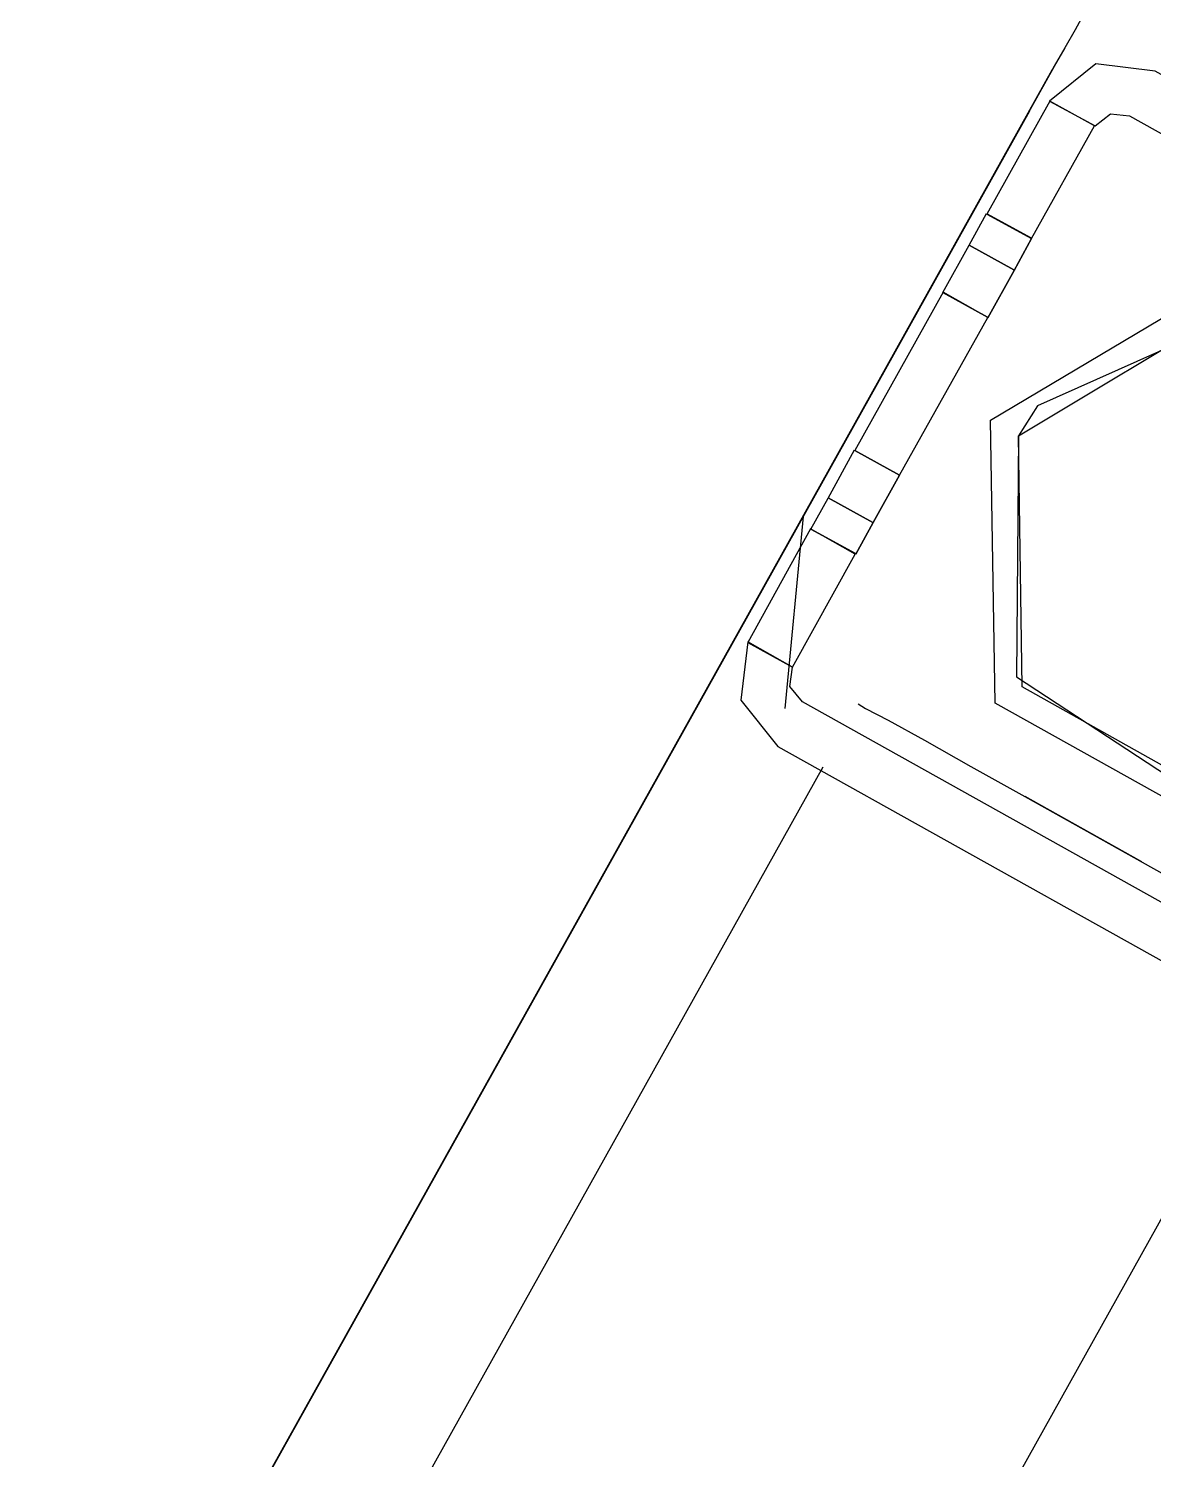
# Model space of a CAD drawing. Header units: metres. Extents: x 2.3 to 42.8, y 0.9 to 31.9.
# Drawn here: x 23.58753 to 23.60469, y 13.90754 to 13.92937 of the extents above; entities that cross this region are included whole.
import ezdxf

# ---------------------------------------------------------------- set-up
doc = ezdxf.new("R2010")
doc.units = ezdxf.units.M
doc.layers.add('PARETI_STRUTTURE', color=7, linetype='Continuous')

msp = doc.modelspace()

# ---------------------------------------------------------------- linework, layer by layer
at = {"layer": 'PARETI_STRUTTURE'}
for points in [[(23.603616, 13.929579), (23.603491, 13.929356), (23.603338, 13.929079), (23.603171, 13.928801), (23.511032, 13.763662), (23.510935, 13.763481), (23.510852, 13.763329), (23.510768, 13.763176), (23.510699, 13.763065), (23.510671, 13.762995), (23.510657, 13.762981), (23.51063, 13.76294), (23.510574, 13.762842), (23.510491, 13.762676), (23.510366, 13.762467), (23.510227, 13.762217), (23.510074, 13.76194), (23.509935, 13.761676), (23.509796, 13.761426), (23.509671, 13.761217), (23.509574, 13.761051), (23.509518, 13.760954), (23.509505, 13.760912)], [(23.603143, 13.928743), (23.511032, 13.763645)], [(23.602794, 13.928116), (23.511377, 13.764269)], [(23.601474, 13.925345), (23.601877, 13.926068), (23.602141, 13.926554)], [(23.601474, 13.925345), (23.601877, 13.926068), (23.602141, 13.926554)], [(23.601474, 13.925345), (23.601877, 13.926068), (23.602141, 13.926554)], [(23.601474, 13.925345), (23.601877, 13.926068), (23.602141, 13.926554)], [(23.601474, 13.925345), (23.601877, 13.926068), (23.602141, 13.926554)], [(23.601474, 13.925345), (23.601877, 13.926068), (23.602141, 13.926554)], [(23.601474, 13.925345), (23.601877, 13.926068), (23.602141, 13.926554)], [(23.601474, 13.925345), (23.601877, 13.926068), (23.602141, 13.926554)], [(23.601474, 13.925345), (23.601877, 13.926068), (23.602141, 13.926554)], [(23.601474, 13.925345), (23.601877, 13.926068), (23.602141, 13.926554)], [(23.601474, 13.925345), (23.601877, 13.926068), (23.602141, 13.926554)], [(23.601474, 13.925345), (23.601877, 13.926068), (23.602141, 13.926554)], [(23.601474, 13.925345), (23.601877, 13.926068), (23.602141, 13.926554)], [(23.601474, 13.925345), (23.601877, 13.926068), (23.602141, 13.926554)], [(23.601474, 13.925345), (23.601877, 13.926068), (23.602141, 13.926554)], [(23.601474, 13.925345), (23.601877, 13.926068), (23.602141, 13.926554)], [(23.601474, 13.925345), (23.601877, 13.926068), (23.602141, 13.926554)], [(23.601474, 13.925345), (23.601877, 13.926068), (23.602141, 13.926554)], [(23.601474, 13.925345), (23.601877, 13.926068), (23.602141, 13.926554)], [(23.601474, 13.925345), (23.601877, 13.926068), (23.602141, 13.926554)], [(23.601474, 13.925345), (23.601877, 13.926068), (23.602141, 13.926554)], [(23.601474, 13.925345), (23.601877, 13.926068), (23.602141, 13.926554)], [(23.601474, 13.925345), (23.601877, 13.926068), (23.602141, 13.926554)], [(23.601474, 13.925345), (23.601877, 13.926068), (23.602141, 13.926554)], [(23.601474, 13.925345), (23.601877, 13.926068), (23.602141, 13.926554)], [(23.601474, 13.925345), (23.601877, 13.926068), (23.602141, 13.926554)], [(23.601474, 13.925345), (23.601877, 13.926068), (23.602141, 13.926554)], [(23.601474, 13.925345), (23.601877, 13.926068), (23.602141, 13.926554)], [(23.601474, 13.925345), (23.601877, 13.926068), (23.602141, 13.926554)], [(23.601474, 13.925345), (23.601877, 13.926068), (23.602141, 13.926554)], [(23.601474, 13.925345), (23.601877, 13.926068), (23.602141, 13.926554)], [(23.601474, 13.925345), (23.601877, 13.926068), (23.602141, 13.926554)], [(23.601474, 13.925345), (23.601877, 13.926068), (23.602141, 13.926554)], [(23.601474, 13.925345), (23.601877, 13.926068), (23.602141, 13.926554)], [(23.601474, 13.925345), (23.601877, 13.926068), (23.602141, 13.926554)], [(23.601474, 13.925345), (23.601877, 13.926068), (23.602141, 13.926554)], [(23.601474, 13.925345), (23.601877, 13.926068), (23.602141, 13.926554)], [(23.601474, 13.925345), (23.601877, 13.926068), (23.602141, 13.926554)], [(23.601474, 13.925345), (23.601877, 13.926068), (23.602141, 13.926554)], [(23.601474, 13.925345), (23.601877, 13.926068), (23.602141, 13.926554)], [(23.601474, 13.925345), (23.601877, 13.926068), (23.602141, 13.926554)], [(23.601474, 13.925345), (23.601877, 13.926068), (23.602141, 13.926554)], [(23.601474, 13.925345), (23.601877, 13.926068), (23.602141, 13.926554)], [(23.601474, 13.925345), (23.601877, 13.926068), (23.602141, 13.926554)], [(23.601474, 13.925345), (23.601877, 13.926068), (23.602141, 13.926554)], [(23.601474, 13.925345), (23.601877, 13.926068), (23.602141, 13.926554)], [(23.601474, 13.925345), (23.601877, 13.926068), (23.602141, 13.926554)], [(23.601474, 13.925345), (23.601877, 13.926068), (23.602141, 13.926554)], [(23.601474, 13.925345), (23.601877, 13.926068), (23.602141, 13.926554)], [(23.601474, 13.925345), (23.601877, 13.926068), (23.602141, 13.926554)], [(23.601474, 13.925345), (23.601877, 13.926068), (23.602141, 13.926554)], [(23.601474, 13.925345), (23.601877, 13.926068), (23.602141, 13.926554)], [(23.601474, 13.925345), (23.601877, 13.926068), (23.602141, 13.926554)], [(23.601474, 13.925345), (23.601877, 13.926068), (23.602141, 13.926554)], [(23.602145, 13.926549), (23.602825, 13.926174)], [(23.602145, 13.926549), (23.602825, 13.926174)], [(23.602145, 13.926549), (23.602825, 13.926174)], [(23.602145, 13.926549), (23.602825, 13.926174)], [(23.602145, 13.926549), (23.602825, 13.926174)], [(23.602145, 13.926549), (23.602825, 13.926174)], [(23.602145, 13.926549), (23.602825, 13.926174)], [(23.602145, 13.926549), (23.602825, 13.926174)], [(23.602145, 13.926549), (23.602825, 13.926174)], [(23.602145, 13.926549), (23.602825, 13.926174)], [(23.602145, 13.926549), (23.602825, 13.926174)], [(23.602145, 13.926549), (23.602825, 13.926174)], [(23.602145, 13.926549), (23.602825, 13.926174)], [(23.602145, 13.926549), (23.602825, 13.926174)], [(23.602145, 13.926549), (23.602825, 13.926174)], [(23.602145, 13.926549), (23.602825, 13.926174)], [(23.602145, 13.926549), (23.602825, 13.926174)], [(23.602145, 13.926549), (23.602825, 13.926174)], [(23.602145, 13.926549), (23.602825, 13.926174)], [(23.602145, 13.926549), (23.602825, 13.926174)], [(23.602145, 13.926549), (23.602825, 13.926174)], [(23.602145, 13.926549), (23.602825, 13.926174)], [(23.602145, 13.926549), (23.602825, 13.926174)], [(23.602145, 13.926549), (23.602825, 13.926174)], [(23.602145, 13.926549), (23.602825, 13.926174)], [(23.602145, 13.926549), (23.602825, 13.926174)], [(23.602145, 13.926549), (23.602825, 13.926174)], [(23.602145, 13.926549), (23.602825, 13.926174)], [(23.602145, 13.926549), (23.602825, 13.926174)], [(23.602145, 13.926549), (23.602825, 13.926174)], [(23.602145, 13.926549), (23.602825, 13.926174)], [(23.602145, 13.926549), (23.602825, 13.926174)], [(23.602145, 13.926549), (23.602825, 13.926174)], [(23.602145, 13.926549), (23.602825, 13.926174)], [(23.602145, 13.926549), (23.602825, 13.926174)], [(23.602145, 13.926549), (23.602825, 13.926174)], [(23.602145, 13.926549), (23.602825, 13.926174)], [(23.602145, 13.926549), (23.602825, 13.926174)], [(23.602145, 13.926549), (23.602825, 13.926174)], [(23.602145, 13.926549), (23.602825, 13.926174)], [(23.602145, 13.926549), (23.602825, 13.926174)], [(23.602145, 13.926549), (23.602825, 13.926174)], [(23.602145, 13.926549), (23.602825, 13.926174)], [(23.602145, 13.926549), (23.602825, 13.926174)], [(23.602145, 13.926549), (23.602825, 13.926174)], [(23.602145, 13.926549), (23.602825, 13.926174)], [(23.602145, 13.926549), (23.602825, 13.926174)], [(23.602145, 13.926549), (23.602825, 13.926174)], [(23.602145, 13.926549), (23.602825, 13.926174)], [(23.602145, 13.926549), (23.602825, 13.926174)], [(23.602827, 13.926169), (23.602563, 13.925683), (23.602161, 13.924961)], [(23.602827, 13.926169), (23.602563, 13.925683), (23.602161, 13.924961)], [(23.602827, 13.926169), (23.602563, 13.925683), (23.602161, 13.924961)], [(23.602827, 13.926169), (23.602563, 13.925683), (23.602161, 13.924961)], [(23.602827, 13.926169), (23.602563, 13.925683), (23.602161, 13.924961)], [(23.602827, 13.926169), (23.602563, 13.925683), (23.602161, 13.924961)], [(23.602827, 13.926169), (23.602563, 13.925683), (23.602161, 13.924961)], [(23.602827, 13.926169), (23.602563, 13.925683), (23.602161, 13.924961)], [(23.602827, 13.926169), (23.602563, 13.925683), (23.602161, 13.924961)], [(23.602827, 13.926169), (23.602563, 13.925683), (23.602161, 13.924961)], [(23.602827, 13.926169), (23.602563, 13.925683), (23.602161, 13.924961)], [(23.602827, 13.926169), (23.602563, 13.925683), (23.602161, 13.924961)], [(23.602827, 13.926169), (23.602563, 13.925683), (23.602161, 13.924961)], [(23.602827, 13.926169), (23.602563, 13.925683), (23.602161, 13.924961)], [(23.602827, 13.926169), (23.602563, 13.925683), (23.602161, 13.924961)], [(23.602827, 13.926169), (23.602563, 13.925683), (23.602161, 13.924961)], [(23.602827, 13.926169), (23.602563, 13.925683), (23.602161, 13.924961)], [(23.602827, 13.926169), (23.602563, 13.925683), (23.602161, 13.924961)], [(23.602827, 13.926169), (23.602563, 13.925683), (23.602161, 13.924961)], [(23.602827, 13.926169), (23.602563, 13.925683), (23.602161, 13.924961)], [(23.602827, 13.926169), (23.602563, 13.925683), (23.602161, 13.924961)], [(23.602827, 13.926169), (23.602563, 13.925683), (23.602161, 13.924961)], [(23.602827, 13.926169), (23.602563, 13.925683), (23.602161, 13.924961)], [(23.602827, 13.926169), (23.602563, 13.925683), (23.602161, 13.924961)], [(23.602827, 13.926169), (23.602563, 13.925683), (23.602161, 13.924961)], [(23.602827, 13.926169), (23.602563, 13.925683), (23.602161, 13.924961)], [(23.602827, 13.926169), (23.602563, 13.925683), (23.602161, 13.924961)], [(23.602827, 13.926169), (23.602563, 13.925683), (23.602161, 13.924961)], [(23.602827, 13.926169), (23.602563, 13.925683), (23.602161, 13.924961)], [(23.602827, 13.926169), (23.602563, 13.925683), (23.602161, 13.924961)], [(23.602827, 13.926169), (23.602563, 13.925683), (23.602161, 13.924961)], [(23.602827, 13.926169), (23.602563, 13.925683), (23.602161, 13.924961)], [(23.602827, 13.926169), (23.602563, 13.925683), (23.602161, 13.924961)], [(23.602827, 13.926169), (23.602563, 13.925683), (23.602161, 13.924961)], [(23.602827, 13.926169), (23.602563, 13.925683), (23.602161, 13.924961)], [(23.602827, 13.926169), (23.602563, 13.925683), (23.602161, 13.924961)], [(23.602827, 13.926169), (23.602563, 13.925683), (23.602161, 13.924961)], [(23.602827, 13.926169), (23.602563, 13.925683), (23.602161, 13.924961)], [(23.602827, 13.926169), (23.602563, 13.925683), (23.602161, 13.924961)], [(23.602827, 13.926169), (23.602563, 13.925683), (23.602161, 13.924961)], [(23.602827, 13.926169), (23.602563, 13.925683), (23.602161, 13.924961)], [(23.602827, 13.926169), (23.602563, 13.925683), (23.602161, 13.924961)], [(23.602827, 13.926169), (23.602563, 13.925683), (23.602161, 13.924961)], [(23.602827, 13.926169), (23.602563, 13.925683), (23.602161, 13.924961)], [(23.602827, 13.926169), (23.602563, 13.925683), (23.602161, 13.924961)], [(23.602827, 13.926169), (23.602563, 13.925683), (23.602161, 13.924961)], [(23.602827, 13.926169), (23.602563, 13.925683), (23.602161, 13.924961)], [(23.602827, 13.926169), (23.602563, 13.925683), (23.602161, 13.924961)], [(23.602827, 13.926169), (23.602563, 13.925683), (23.602161, 13.924961)], [(23.602827, 13.926169), (23.602563, 13.925683), (23.602161, 13.924961)], [(23.601877, 13.926067), (23.602558, 13.925692)], [(23.601877, 13.926067), (23.602558, 13.925692)], [(23.601877, 13.926067), (23.602558, 13.925692)], [(23.601877, 13.926067), (23.602558, 13.925692)], [(23.601877, 13.926067), (23.602558, 13.925692)], [(23.601877, 13.926067), (23.602558, 13.925692)], [(23.601877, 13.926067), (23.602558, 13.925692)], [(23.601877, 13.926067), (23.602558, 13.925692)], [(23.601877, 13.926067), (23.602558, 13.925692)], [(23.601877, 13.926067), (23.602558, 13.925692)], [(23.601877, 13.926067), (23.602558, 13.925692)], [(23.601877, 13.926067), (23.602558, 13.925692)], [(23.601877, 13.926067), (23.602558, 13.925692)], [(23.601877, 13.926067), (23.602558, 13.925692)], [(23.601877, 13.926067), (23.602558, 13.925692)], [(23.601877, 13.926067), (23.602558, 13.925692)], [(23.601877, 13.926067), (23.602558, 13.925692)], [(23.601877, 13.926067), (23.602558, 13.925692)], [(23.601877, 13.926067), (23.602558, 13.925692)], [(23.601877, 13.926067), (23.602558, 13.925692)], [(23.601877, 13.926067), (23.602558, 13.925692)], [(23.601877, 13.926067), (23.602558, 13.925692)], [(23.601877, 13.926067), (23.602558, 13.925692)], [(23.601877, 13.926067), (23.602558, 13.925692)], [(23.601877, 13.926067), (23.602558, 13.925692)], [(23.601877, 13.926067), (23.602558, 13.925692)], [(23.601877, 13.926067), (23.602558, 13.925692)], [(23.601877, 13.926067), (23.602558, 13.925692)], [(23.601877, 13.926067), (23.602558, 13.925692)], [(23.601877, 13.926067), (23.602558, 13.925692)], [(23.601877, 13.926067), (23.602558, 13.925692)], [(23.601877, 13.926067), (23.602558, 13.925692)], [(23.601877, 13.926067), (23.602558, 13.925692)], [(23.601877, 13.926067), (23.602558, 13.925692)], [(23.601877, 13.926067), (23.602558, 13.925692)], [(23.601877, 13.926067), (23.602558, 13.925692)], [(23.601877, 13.926067), (23.602558, 13.925692)], [(23.601877, 13.926067), (23.602558, 13.925692)], [(23.601877, 13.926067), (23.602558, 13.925692)], [(23.601877, 13.926067), (23.602558, 13.925692)], [(23.601877, 13.926067), (23.602558, 13.925692)], [(23.601877, 13.926067), (23.602558, 13.925692)], [(23.601877, 13.926067), (23.602558, 13.925692)], [(23.601877, 13.926067), (23.602558, 13.925692)], [(23.601877, 13.926067), (23.602558, 13.925692)], [(23.601877, 13.926067), (23.602558, 13.925692)], [(23.601877, 13.926067), (23.602558, 13.925692)], [(23.601877, 13.926067), (23.602558, 13.925692)], [(23.601877, 13.926067), (23.602558, 13.925692)], [(23.601877, 13.926067), (23.602558, 13.925692)], [(23.601877, 13.926067), (23.602558, 13.925692)], [(23.601877, 13.926067), (23.602558, 13.925692)], [(23.601877, 13.926067), (23.602558, 13.925692)], [(23.601877, 13.926067), (23.602558, 13.925692)], [(23.601877, 13.926067), (23.602558, 13.925692)], [(23.601877, 13.926067), (23.602558, 13.925692)], [(23.601877, 13.926067), (23.602558, 13.925692)], [(23.601877, 13.926067), (23.602558, 13.925692)], [(23.601877, 13.926067), (23.602558, 13.925692)], [(23.601877, 13.926067), (23.602558, 13.925692)], [(23.601877, 13.926067), (23.602558, 13.925692)], [(23.601877, 13.926067), (23.602558, 13.925692)], [(23.601877, 13.926067), (23.602558, 13.925692)], [(23.601877, 13.926067), (23.602558, 13.925692)], [(23.601877, 13.926067), (23.602558, 13.925692)], [(23.601877, 13.926067), (23.602558, 13.925692)], [(23.601877, 13.926067), (23.602558, 13.925692)], [(23.601877, 13.926067), (23.602558, 13.925692)], [(23.601877, 13.926067), (23.602558, 13.925692)], [(23.601877, 13.926067), (23.602558, 13.925692)], [(23.601877, 13.926067), (23.602558, 13.925692)], [(23.601877, 13.926067), (23.602558, 13.925692)], [(23.601877, 13.926067), (23.602558, 13.925692)], [(23.601877, 13.926067), (23.602558, 13.925692)], [(23.601877, 13.926067), (23.602558, 13.925692)], [(23.601877, 13.926067), (23.602558, 13.925692)], [(23.601877, 13.926067), (23.602558, 13.925692)], [(23.601877, 13.926067), (23.602558, 13.925692)], [(23.601877, 13.926067), (23.602558, 13.925692)], [(23.601877, 13.926067), (23.602558, 13.925692)], [(23.601877, 13.926067), (23.602558, 13.925692)], [(23.601877, 13.926067), (23.602558, 13.925692)], [(23.601877, 13.926067), (23.602558, 13.925692)], [(23.601877, 13.926067), (23.602558, 13.925692)], [(23.601877, 13.926067), (23.602558, 13.925692)], [(23.601877, 13.926067), (23.602558, 13.925692)], [(23.601877, 13.926067), (23.602558, 13.925692)], [(23.601877, 13.926067), (23.602558, 13.925692)], [(23.601877, 13.926067), (23.602558, 13.925692)], [(23.601877, 13.926067), (23.602558, 13.925692)], [(23.601877, 13.926067), (23.602558, 13.925692)], [(23.601877, 13.926067), (23.602558, 13.925692)], [(23.601877, 13.926067), (23.602558, 13.925692)], [(23.601877, 13.926067), (23.602558, 13.925692)], [(23.601877, 13.926067), (23.602558, 13.925692)], [(23.601877, 13.926067), (23.602558, 13.925692)], [(23.601877, 13.926067), (23.602558, 13.925692)], [(23.601877, 13.926067), (23.602558, 13.925692)], [(23.601877, 13.926067), (23.602558, 13.925692)], [(23.601877, 13.926067), (23.602558, 13.925692)], [(23.601877, 13.926067), (23.602558, 13.925692)], [(23.601877, 13.926067), (23.602558, 13.925692)], [(23.601877, 13.926067), (23.602558, 13.925692)], [(23.601877, 13.926067), (23.602558, 13.925692)], [(23.601474, 13.925345), (23.602155, 13.92497)], [(23.601474, 13.925345), (23.602155, 13.92497)], [(23.601474, 13.925345), (23.602155, 13.92497)], [(23.601474, 13.925345), (23.602155, 13.92497)], [(23.601474, 13.925345), (23.602155, 13.92497)], [(23.601474, 13.925345), (23.602155, 13.92497)], [(23.601474, 13.925345), (23.602155, 13.92497)], [(23.601474, 13.925345), (23.602155, 13.92497)], [(23.601474, 13.925345), (23.602155, 13.92497)], [(23.601474, 13.925345), (23.602155, 13.92497)], [(23.601474, 13.925345), (23.602155, 13.92497)], [(23.601474, 13.925345), (23.602155, 13.92497)], [(23.601474, 13.925345), (23.602155, 13.92497)], [(23.601474, 13.925345), (23.602155, 13.92497)], [(23.601474, 13.925345), (23.602155, 13.92497)], [(23.601474, 13.925345), (23.602155, 13.92497)], [(23.601474, 13.925345), (23.602155, 13.92497)], [(23.601474, 13.925345), (23.602155, 13.92497)], [(23.601474, 13.925345), (23.602155, 13.92497)], [(23.601474, 13.925345), (23.602155, 13.92497)], [(23.601474, 13.925345), (23.602155, 13.92497)], [(23.601474, 13.925345), (23.602155, 13.92497)], [(23.601474, 13.925345), (23.602155, 13.92497)], [(23.601474, 13.925345), (23.602155, 13.92497)], [(23.601474, 13.925345), (23.602155, 13.92497)], [(23.601474, 13.925345), (23.602155, 13.92497)], [(23.601474, 13.925345), (23.602155, 13.92497)], [(23.601474, 13.925345), (23.602155, 13.92497)], [(23.601474, 13.925345), (23.602155, 13.92497)], [(23.601474, 13.925345), (23.602155, 13.92497)], [(23.601474, 13.925345), (23.602155, 13.92497)], [(23.601474, 13.925345), (23.602155, 13.92497)], [(23.601474, 13.925345), (23.602155, 13.92497)], [(23.601474, 13.925345), (23.602155, 13.92497)], [(23.601474, 13.925345), (23.602155, 13.92497)], [(23.601474, 13.925345), (23.602155, 13.92497)], [(23.601474, 13.925345), (23.602155, 13.92497)], [(23.601474, 13.925345), (23.602155, 13.92497)], [(23.601474, 13.925345), (23.602155, 13.92497)], [(23.601474, 13.925345), (23.602155, 13.92497)], [(23.601474, 13.925345), (23.602155, 13.92497)], [(23.601474, 13.925345), (23.602155, 13.92497)], [(23.601474, 13.925345), (23.602155, 13.92497)], [(23.601474, 13.925345), (23.602155, 13.92497)], [(23.601474, 13.925345), (23.602155, 13.92497)], [(23.601474, 13.925345), (23.602155, 13.92497)], [(23.601474, 13.925345), (23.602155, 13.92497)], [(23.601474, 13.925345), (23.602155, 13.92497)], [(23.601474, 13.925345), (23.602155, 13.92497)], [(23.601474, 13.925345), (23.602155, 13.92497)], [(23.59946, 13.921736), (23.599724, 13.922208), (23.600127, 13.922944)], [(23.59946, 13.921736), (23.599724, 13.922208), (23.600127, 13.922944)], [(23.59946, 13.921736), (23.599724, 13.922208), (23.600127, 13.922944)], [(23.59946, 13.921736), (23.599724, 13.922208), (23.600127, 13.922944)], [(23.59946, 13.921736), (23.599724, 13.922208), (23.600127, 13.922944)], [(23.59946, 13.921736), (23.599724, 13.922208), (23.600127, 13.922944)], [(23.59946, 13.921736), (23.599724, 13.922208), (23.600127, 13.922944)], [(23.59946, 13.921736), (23.599724, 13.922208), (23.600127, 13.922944)], [(23.59946, 13.921736), (23.599724, 13.922208), (23.600127, 13.922944)], [(23.59946, 13.921736), (23.599724, 13.922208), (23.600127, 13.922944)], [(23.59946, 13.921736), (23.599724, 13.922208), (23.600127, 13.922944)], [(23.59946, 13.921736), (23.599724, 13.922208), (23.600127, 13.922944)], [(23.59946, 13.921736), (23.599724, 13.922208), (23.600127, 13.922944)], [(23.59946, 13.921736), (23.599724, 13.922208), (23.600127, 13.922944)], [(23.59946, 13.921736), (23.599724, 13.922208), (23.600127, 13.922944)], [(23.59946, 13.921736), (23.599724, 13.922208), (23.600127, 13.922944)], [(23.59946, 13.921736), (23.599724, 13.922208), (23.600127, 13.922944)], [(23.59946, 13.921736), (23.599724, 13.922208), (23.600127, 13.922944)], [(23.59946, 13.921736), (23.599724, 13.922208), (23.600127, 13.922944)], [(23.59946, 13.921736), (23.599724, 13.922208), (23.600127, 13.922944)], [(23.59946, 13.921736), (23.599724, 13.922208), (23.600127, 13.922944)], [(23.59946, 13.921736), (23.599724, 13.922208), (23.600127, 13.922944)], [(23.59946, 13.921736), (23.599724, 13.922208), (23.600127, 13.922944)], [(23.59946, 13.921736), (23.599724, 13.922208), (23.600127, 13.922944)], [(23.59946, 13.921736), (23.599724, 13.922208), (23.600127, 13.922944)], [(23.59946, 13.921736), (23.599724, 13.922208), (23.600127, 13.922944)], [(23.59946, 13.921736), (23.599724, 13.922208), (23.600127, 13.922944)], [(23.59946, 13.921736), (23.599724, 13.922208), (23.600127, 13.922944)], [(23.59946, 13.921736), (23.599724, 13.922208), (23.600127, 13.922944)], [(23.59946, 13.921736), (23.599724, 13.922208), (23.600127, 13.922944)], [(23.59946, 13.921736), (23.599724, 13.922208), (23.600127, 13.922944)], [(23.59946, 13.921736), (23.599724, 13.922208), (23.600127, 13.922944)], [(23.59946, 13.921736), (23.599724, 13.922208), (23.600127, 13.922944)], [(23.59946, 13.921736), (23.599724, 13.922208), (23.600127, 13.922944)], [(23.59946, 13.921736), (23.599724, 13.922208), (23.600127, 13.922944)], [(23.59946, 13.921736), (23.599724, 13.922208), (23.600127, 13.922944)], [(23.59946, 13.921736), (23.599724, 13.922208), (23.600127, 13.922944)], [(23.59946, 13.921736), (23.599724, 13.922208), (23.600127, 13.922944)], [(23.59946, 13.921736), (23.599724, 13.922208), (23.600127, 13.922944)], [(23.59946, 13.921736), (23.599724, 13.922208), (23.600127, 13.922944)], [(23.59946, 13.921736), (23.599724, 13.922208), (23.600127, 13.922944)], [(23.59946, 13.921736), (23.599724, 13.922208), (23.600127, 13.922944)], [(23.59946, 13.921736), (23.599724, 13.922208), (23.600127, 13.922944)], [(23.59946, 13.921736), (23.599724, 13.922208), (23.600127, 13.922944)], [(23.59946, 13.921736), (23.599724, 13.922208), (23.600127, 13.922944)], [(23.59946, 13.921736), (23.599724, 13.922208), (23.600127, 13.922944)], [(23.59946, 13.921736), (23.599724, 13.922208), (23.600127, 13.922944)], [(23.59946, 13.921736), (23.599724, 13.922208), (23.600127, 13.922944)], [(23.59946, 13.921736), (23.599724, 13.922208), (23.600127, 13.922944)], [(23.59946, 13.921736), (23.599724, 13.922208), (23.600127, 13.922944)], [(23.59946, 13.921736), (23.599724, 13.922208), (23.600127, 13.922944)], [(23.59946, 13.921736), (23.599724, 13.922208), (23.600127, 13.922944)], [(23.59946, 13.921736), (23.599724, 13.922208), (23.600127, 13.922944)], [(23.59946, 13.921736), (23.599724, 13.922208), (23.600127, 13.922944)], [(23.600813, 13.922559), (23.600133, 13.922934)], [(23.600813, 13.922559), (23.600133, 13.922934)], [(23.600813, 13.922559), (23.600133, 13.922934)], [(23.600813, 13.922559), (23.600133, 13.922934)], [(23.600813, 13.922559), (23.600133, 13.922934)], [(23.600813, 13.922559), (23.600133, 13.922934)], [(23.600813, 13.922559), (23.600133, 13.922934)], [(23.600813, 13.922559), (23.600133, 13.922934)], [(23.600813, 13.922559), (23.600133, 13.922934)], [(23.600813, 13.922559), (23.600133, 13.922934)], [(23.600813, 13.922559), (23.600133, 13.922934)], [(23.600813, 13.922559), (23.600133, 13.922934)], [(23.600813, 13.922559), (23.600133, 13.922934)], [(23.600813, 13.922559), (23.600133, 13.922934)], [(23.600813, 13.922559), (23.600133, 13.922934)], [(23.600813, 13.922559), (23.600133, 13.922934)], [(23.600813, 13.922559), (23.600133, 13.922934)], [(23.600813, 13.922559), (23.600133, 13.922934)], [(23.600813, 13.922559), (23.600133, 13.922934)], [(23.600813, 13.922559), (23.600133, 13.922934)], [(23.600813, 13.922559), (23.600133, 13.922934)], [(23.600813, 13.922559), (23.600133, 13.922934)], [(23.600813, 13.922559), (23.600133, 13.922934)], [(23.600813, 13.922559), (23.600133, 13.922934)], [(23.600813, 13.922559), (23.600133, 13.922934)], [(23.600813, 13.922559), (23.600133, 13.922934)], [(23.600813, 13.922559), (23.600133, 13.922934)], [(23.600813, 13.922559), (23.600133, 13.922934)], [(23.600813, 13.922559), (23.600133, 13.922934)], [(23.600813, 13.922559), (23.600133, 13.922934)], [(23.600813, 13.922559), (23.600133, 13.922934)], [(23.600813, 13.922559), (23.600133, 13.922934)], [(23.600813, 13.922559), (23.600133, 13.922934)], [(23.600813, 13.922559), (23.600133, 13.922934)], [(23.600813, 13.922559), (23.600133, 13.922934)], [(23.600813, 13.922559), (23.600133, 13.922934)], [(23.600813, 13.922559), (23.600133, 13.922934)], [(23.600813, 13.922559), (23.600133, 13.922934)], [(23.600813, 13.922559), (23.600133, 13.922934)], [(23.600813, 13.922559), (23.600133, 13.922934)], [(23.600813, 13.922559), (23.600133, 13.922934)], [(23.600813, 13.922559), (23.600133, 13.922934)], [(23.600813, 13.922559), (23.600133, 13.922934)], [(23.600813, 13.922559), (23.600133, 13.922934)], [(23.600813, 13.922559), (23.600133, 13.922934)], [(23.600813, 13.922559), (23.600133, 13.922934)], [(23.600813, 13.922559), (23.600133, 13.922934)], [(23.600813, 13.922559), (23.600133, 13.922934)], [(23.600813, 13.922559), (23.600133, 13.922934)], [(23.600813, 13.922559), (23.600133, 13.922934)], [(23.600813, 13.922559), (23.600133, 13.922934)], [(23.600813, 13.922559), (23.600133, 13.922934)], [(23.600813, 13.922559), (23.600133, 13.922934)], [(23.600813, 13.922559), (23.600133, 13.922934)], [(23.600813, 13.922559), (23.60041, 13.921837), (23.600146, 13.921351)], [(23.600813, 13.922559), (23.60041, 13.921837), (23.600146, 13.921351)], [(23.600813, 13.922559), (23.60041, 13.921837), (23.600146, 13.921351)], [(23.600813, 13.922559), (23.60041, 13.921837), (23.600146, 13.921351)], [(23.600813, 13.922559), (23.60041, 13.921837), (23.600146, 13.921351)], [(23.600813, 13.922559), (23.60041, 13.921837), (23.600146, 13.921351)], [(23.600813, 13.922559), (23.60041, 13.921837), (23.600146, 13.921351)], [(23.600813, 13.922559), (23.60041, 13.921837), (23.600146, 13.921351)], [(23.600813, 13.922559), (23.60041, 13.921837), (23.600146, 13.921351)], [(23.600813, 13.922559), (23.60041, 13.921837), (23.600146, 13.921351)], [(23.600813, 13.922559), (23.60041, 13.921837), (23.600146, 13.921351)], [(23.600813, 13.922559), (23.60041, 13.921837), (23.600146, 13.921351)], [(23.600813, 13.922559), (23.60041, 13.921837), (23.600146, 13.921351)], [(23.600813, 13.922559), (23.60041, 13.921837), (23.600146, 13.921351)], [(23.600813, 13.922559), (23.60041, 13.921837), (23.600146, 13.921351)], [(23.600813, 13.922559), (23.60041, 13.921837), (23.600146, 13.921351)], [(23.600813, 13.922559), (23.60041, 13.921837), (23.600146, 13.921351)], [(23.600813, 13.922559), (23.60041, 13.921837), (23.600146, 13.921351)], [(23.600813, 13.922559), (23.60041, 13.921837), (23.600146, 13.921351)], [(23.600813, 13.922559), (23.60041, 13.921837), (23.600146, 13.921351)], [(23.600813, 13.922559), (23.60041, 13.921837), (23.600146, 13.921351)], [(23.600813, 13.922559), (23.60041, 13.921837), (23.600146, 13.921351)], [(23.600813, 13.922559), (23.60041, 13.921837), (23.600146, 13.921351)], [(23.600813, 13.922559), (23.60041, 13.921837), (23.600146, 13.921351)], [(23.600813, 13.922559), (23.60041, 13.921837), (23.600146, 13.921351)], [(23.600813, 13.922559), (23.60041, 13.921837), (23.600146, 13.921351)], [(23.600813, 13.922559), (23.60041, 13.921837), (23.600146, 13.921351)], [(23.600813, 13.922559), (23.60041, 13.921837), (23.600146, 13.921351)], [(23.600813, 13.922559), (23.60041, 13.921837), (23.600146, 13.921351)], [(23.600813, 13.922559), (23.60041, 13.921837), (23.600146, 13.921351)], [(23.600813, 13.922559), (23.60041, 13.921837), (23.600146, 13.921351)], [(23.600813, 13.922559), (23.60041, 13.921837), (23.600146, 13.921351)], [(23.600813, 13.922559), (23.60041, 13.921837), (23.600146, 13.921351)], [(23.600813, 13.922559), (23.60041, 13.921837), (23.600146, 13.921351)], [(23.600813, 13.922559), (23.60041, 13.921837), (23.600146, 13.921351)], [(23.600813, 13.922559), (23.60041, 13.921837), (23.600146, 13.921351)], [(23.600813, 13.922559), (23.60041, 13.921837), (23.600146, 13.921351)], [(23.600813, 13.922559), (23.60041, 13.921837), (23.600146, 13.921351)], [(23.600813, 13.922559), (23.60041, 13.921837), (23.600146, 13.921351)], [(23.600813, 13.922559), (23.60041, 13.921837), (23.600146, 13.921351)], [(23.600813, 13.922559), (23.60041, 13.921837), (23.600146, 13.921351)], [(23.600813, 13.922559), (23.60041, 13.921837), (23.600146, 13.921351)], [(23.600813, 13.922559), (23.60041, 13.921837), (23.600146, 13.921351)], [(23.600813, 13.922559), (23.60041, 13.921837), (23.600146, 13.921351)], [(23.600813, 13.922559), (23.60041, 13.921837), (23.600146, 13.921351)], [(23.600813, 13.922559), (23.60041, 13.921837), (23.600146, 13.921351)], [(23.600813, 13.922559), (23.60041, 13.921837), (23.600146, 13.921351)], [(23.600813, 13.922559), (23.60041, 13.921837), (23.600146, 13.921351)], [(23.600813, 13.922559), (23.60041, 13.921837), (23.600146, 13.921351)], [(23.600813, 13.922559), (23.60041, 13.921837), (23.600146, 13.921351)], [(23.599727, 13.922213), (23.600408, 13.921838)], [(23.599727, 13.922213), (23.600408, 13.921838)], [(23.599727, 13.922213), (23.600408, 13.921838)], [(23.599727, 13.922213), (23.600408, 13.921838)], [(23.599727, 13.922213), (23.600408, 13.921838)], [(23.599727, 13.922213), (23.600408, 13.921838)], [(23.599727, 13.922213), (23.600408, 13.921838)], [(23.599727, 13.922213), (23.600408, 13.921838)], [(23.599727, 13.922213), (23.600408, 13.921838)], [(23.599727, 13.922213), (23.600408, 13.921838)], [(23.599727, 13.922213), (23.600408, 13.921838)], [(23.599727, 13.922213), (23.600408, 13.921838)], [(23.599727, 13.922213), (23.600408, 13.921838)], [(23.599727, 13.922213), (23.600408, 13.921838)], [(23.599727, 13.922213), (23.600408, 13.921838)], [(23.599727, 13.922213), (23.600408, 13.921838)], [(23.599727, 13.922213), (23.600408, 13.921838)], [(23.599727, 13.922213), (23.600408, 13.921838)], [(23.599727, 13.922213), (23.600408, 13.921838)], [(23.599727, 13.922213), (23.600408, 13.921838)], [(23.599727, 13.922213), (23.600408, 13.921838)], [(23.599727, 13.922213), (23.600408, 13.921838)], [(23.599727, 13.922213), (23.600408, 13.921838)], [(23.599727, 13.922213), (23.600408, 13.921838)], [(23.599727, 13.922213), (23.600408, 13.921838)], [(23.599727, 13.922213), (23.600408, 13.921838)], [(23.599727, 13.922213), (23.600408, 13.921838)], [(23.599727, 13.922213), (23.600408, 13.921838)], [(23.599727, 13.922213), (23.600408, 13.921838)], [(23.599727, 13.922213), (23.600408, 13.921838)], [(23.599727, 13.922213), (23.600408, 13.921838)], [(23.599727, 13.922213), (23.600408, 13.921838)], [(23.599727, 13.922213), (23.600408, 13.921838)], [(23.599727, 13.922213), (23.600408, 13.921838)], [(23.599727, 13.922213), (23.600408, 13.921838)], [(23.599727, 13.922213), (23.600408, 13.921838)], [(23.599727, 13.922213), (23.600408, 13.921838)], [(23.599727, 13.922213), (23.600408, 13.921838)], [(23.599727, 13.922213), (23.600408, 13.921838)], [(23.599727, 13.922213), (23.600408, 13.921838)], [(23.599727, 13.922213), (23.600408, 13.921838)], [(23.599727, 13.922213), (23.600408, 13.921838)], [(23.599727, 13.922213), (23.600408, 13.921838)], [(23.599727, 13.922213), (23.600408, 13.921838)], [(23.599727, 13.922213), (23.600408, 13.921838)], [(23.599727, 13.922213), (23.600408, 13.921838)], [(23.599727, 13.922213), (23.600408, 13.921838)], [(23.599727, 13.922213), (23.600408, 13.921838)], [(23.599727, 13.922213), (23.600408, 13.921838)], [(23.599727, 13.922213), (23.600408, 13.921838)], [(23.599727, 13.922213), (23.600408, 13.921838)], [(23.599727, 13.922213), (23.600408, 13.921838)], [(23.599727, 13.922213), (23.600408, 13.921838)], [(23.599727, 13.922213), (23.600408, 13.921838)], [(23.599727, 13.922213), (23.600408, 13.921838)], [(23.599727, 13.922213), (23.600408, 13.921838)], [(23.599727, 13.922213), (23.600408, 13.921838)], [(23.599727, 13.922213), (23.600408, 13.921838)], [(23.599727, 13.922213), (23.600408, 13.921838)], [(23.599727, 13.922213), (23.600408, 13.921838)], [(23.599727, 13.922213), (23.600408, 13.921838)], [(23.599727, 13.922213), (23.600408, 13.921838)], [(23.599727, 13.922213), (23.600408, 13.921838)], [(23.599727, 13.922213), (23.600408, 13.921838)], [(23.599727, 13.922213), (23.600408, 13.921838)], [(23.599727, 13.922213), (23.600408, 13.921838)], [(23.599727, 13.922213), (23.600408, 13.921838)], [(23.599727, 13.922213), (23.600408, 13.921838)], [(23.599727, 13.922213), (23.600408, 13.921838)], [(23.599727, 13.922213), (23.600408, 13.921838)], [(23.599727, 13.922213), (23.600408, 13.921838)], [(23.599727, 13.922213), (23.600408, 13.921838)], [(23.599727, 13.922213), (23.600408, 13.921838)], [(23.599727, 13.922213), (23.600408, 13.921838)], [(23.599727, 13.922213), (23.600408, 13.921838)], [(23.599727, 13.922213), (23.600408, 13.921838)], [(23.599727, 13.922213), (23.600408, 13.921838)], [(23.599727, 13.922213), (23.600408, 13.921838)], [(23.599727, 13.922213), (23.600408, 13.921838)], [(23.599727, 13.922213), (23.600408, 13.921838)], [(23.599727, 13.922213), (23.600408, 13.921838)], [(23.599727, 13.922213), (23.600408, 13.921838)], [(23.599727, 13.922213), (23.600408, 13.921838)], [(23.599727, 13.922213), (23.600408, 13.921838)], [(23.599727, 13.922213), (23.600408, 13.921838)], [(23.599727, 13.922213), (23.600408, 13.921838)], [(23.599727, 13.922213), (23.600408, 13.921838)], [(23.599727, 13.922213), (23.600408, 13.921838)], [(23.599727, 13.922213), (23.600408, 13.921838)], [(23.599727, 13.922213), (23.600408, 13.921838)], [(23.599727, 13.922213), (23.600408, 13.921838)], [(23.599727, 13.922213), (23.600408, 13.921838)], [(23.599727, 13.922213), (23.600408, 13.921838)], [(23.599727, 13.922213), (23.600408, 13.921838)], [(23.599727, 13.922213), (23.600408, 13.921838)], [(23.599727, 13.922213), (23.600408, 13.921838)], [(23.599727, 13.922213), (23.600408, 13.921838)], [(23.599727, 13.922213), (23.600408, 13.921838)], [(23.599727, 13.922213), (23.600408, 13.921838)], [(23.599727, 13.922213), (23.600408, 13.921838)], [(23.599727, 13.922213), (23.600408, 13.921838)], [(23.599727, 13.922213), (23.600408, 13.921838)], [(23.599727, 13.922213), (23.600408, 13.921838)], [(23.599727, 13.922213), (23.600408, 13.921838)], [(23.599341, 13.921926), (23.599063, 13.918995)], [(23.59946, 13.921736), (23.600141, 13.921361)], [(23.59946, 13.921736), (23.600141, 13.921361)], [(23.59946, 13.921736), (23.600141, 13.921361)], [(23.59946, 13.921736), (23.600141, 13.921361)], [(23.59946, 13.921736), (23.600141, 13.921361)], [(23.59946, 13.921736), (23.600141, 13.921361)], [(23.59946, 13.921736), (23.600141, 13.921361)], [(23.59946, 13.921736), (23.600141, 13.921361)], [(23.59946, 13.921736), (23.600141, 13.921361)], [(23.59946, 13.921736), (23.600141, 13.921361)], [(23.59946, 13.921736), (23.600141, 13.921361)], [(23.59946, 13.921736), (23.600141, 13.921361)], [(23.59946, 13.921736), (23.600141, 13.921361)], [(23.59946, 13.921736), (23.600141, 13.921361)], [(23.59946, 13.921736), (23.600141, 13.921361)], [(23.59946, 13.921736), (23.600141, 13.921361)], [(23.59946, 13.921736), (23.600141, 13.921361)], [(23.59946, 13.921736), (23.600141, 13.921361)], [(23.59946, 13.921736), (23.600141, 13.921361)], [(23.59946, 13.921736), (23.600141, 13.921361)], [(23.59946, 13.921736), (23.600141, 13.921361)], [(23.59946, 13.921736), (23.600141, 13.921361)], [(23.59946, 13.921736), (23.600141, 13.921361)], [(23.59946, 13.921736), (23.600141, 13.921361)], [(23.59946, 13.921736), (23.600141, 13.921361)], [(23.59946, 13.921736), (23.600141, 13.921361)], [(23.59946, 13.921736), (23.600141, 13.921361)], [(23.59946, 13.921736), (23.600141, 13.921361)], [(23.59946, 13.921736), (23.600141, 13.921361)], [(23.59946, 13.921736), (23.600141, 13.921361)], [(23.59946, 13.921736), (23.600141, 13.921361)], [(23.59946, 13.921736), (23.600141, 13.921361)], [(23.59946, 13.921736), (23.600141, 13.921361)], [(23.59946, 13.921736), (23.600141, 13.921361)], [(23.59946, 13.921736), (23.600141, 13.921361)], [(23.59946, 13.921736), (23.600141, 13.921361)], [(23.59946, 13.921736), (23.600141, 13.921361)], [(23.59946, 13.921736), (23.600141, 13.921361)], [(23.59946, 13.921736), (23.600141, 13.921361)], [(23.59946, 13.921736), (23.600141, 13.921361)], [(23.59946, 13.921736), (23.600141, 13.921361)], [(23.59946, 13.921736), (23.600141, 13.921361)], [(23.59946, 13.921736), (23.600141, 13.921361)], [(23.59946, 13.921736), (23.600141, 13.921361)], [(23.59946, 13.921736), (23.600141, 13.921361)], [(23.59946, 13.921736), (23.600141, 13.921361)], [(23.59946, 13.921736), (23.600141, 13.921361)], [(23.59946, 13.921736), (23.600141, 13.921361)], [(23.59946, 13.921736), (23.600141, 13.921361)], [(23.59946, 13.921736), (23.600141, 13.921361)], [(23.600181, 13.919069), (23.600292, 13.918999), (23.600639, 13.918819), (23.601195, 13.918513), (23.601903, 13.918111), (23.602723, 13.917652), (23.603626, 13.917152), (23.604514, 13.916652), (23.605334, 13.916194), (23.606056, 13.915791), (23.606598, 13.915486), (23.606945, 13.915291), (23.607056, 13.915236)], [(23.599641, 13.918101), (23.516627, 13.769309)], [(23.604509, 13.916654), (23.60362, 13.917154), (23.602731, 13.917654)], [(23.523513, 13.765499), (23.606485, 13.914208)]]:
    msp.add_lwpolyline(points, dxfattribs=at)
for points in [[(23.511034, 13.763669), (23.603173, 13.928794)], [(23.511034, 13.763669), (23.603173, 13.928794)], [(23.613422, 13.922516), (23.613533, 13.923419), (23.612963, 13.924127), (23.604713, 13.928724), (23.60381, 13.928836), (23.603102, 13.928266), (23.603797, 13.927891), (23.604033, 13.928072), (23.604324, 13.928044), (23.612574, 13.923433), (23.612769, 13.923197), (23.612727, 13.922905)], [(23.511032, 13.763645), (23.603143, 13.928743)], [(23.511032, 13.763645), (23.603143, 13.928743)], [(23.602161, 13.924961), (23.602563, 13.925683), (23.602827, 13.926169), (23.603786, 13.927891), (23.603105, 13.928266), (23.602147, 13.926544), (23.602827, 13.926169), (23.602563, 13.925683)], [(23.511377, 13.764269), (23.602794, 13.928116)], [(23.511377, 13.764269), (23.602794, 13.928116)], [(23.602825, 13.926174), (23.602145, 13.926549)], [(23.602825, 13.926174), (23.602145, 13.926549)], [(23.602161, 13.924961), (23.602563, 13.925683), (23.602827, 13.926169), (23.602563, 13.925683)], [(23.602558, 13.925692), (23.601877, 13.926067)], [(23.602558, 13.925692), (23.601877, 13.926067)], [(23.609745, 13.919187), (23.606037, 13.916979), (23.602273, 13.919076), (23.602203, 13.923395), (23.605912, 13.925604), (23.609676, 13.923506)], [(23.600813, 13.922559), (23.60216, 13.924962), (23.60148, 13.925351), (23.600133, 13.922934)], [(23.602155, 13.92497), (23.601474, 13.925345)], [(23.602155, 13.92497), (23.601474, 13.925345)], [(23.602627, 13.923159), (23.602599, 13.919479), (23.605669, 13.917465), (23.60903, 13.918965), (23.609322, 13.919423), (23.609349, 13.923104), (23.60628, 13.925117), (23.602919, 13.923617)], [(23.609323, 13.919423), (23.606031, 13.917451), (23.602684, 13.919326), (23.602628, 13.923159), (23.60592, 13.925131), (23.609267, 13.923256)], [(23.600146, 13.921351), (23.60041, 13.921837), (23.600813, 13.922559), (23.60041, 13.921837)], [(23.600146, 13.921351), (23.60041, 13.921837), (23.600813, 13.922559), (23.60041, 13.921837)], [(23.600408, 13.921838), (23.599727, 13.922213)], [(23.600408, 13.921838), (23.599727, 13.922213)], [(23.599179, 13.919629), (23.600137, 13.921351), (23.599457, 13.92174), (23.598498, 13.920004)], [(23.600141, 13.921361), (23.59946, 13.921736)], [(23.600141, 13.921361), (23.59946, 13.921736)], [(23.607209, 13.913806), (23.608112, 13.913695), (23.60882, 13.914265), (23.608126, 13.914654), (23.60789, 13.914459), (23.607584, 13.914487), (23.599334, 13.919098), (23.59914, 13.919334), (23.599181, 13.919626), (23.598501, 13.920015), (23.59839, 13.919126), (23.598959, 13.918417)]]:
    msp.add_lwpolyline(points, close=True, dxfattribs=at)

doc.saveas('drawing.dxf')
